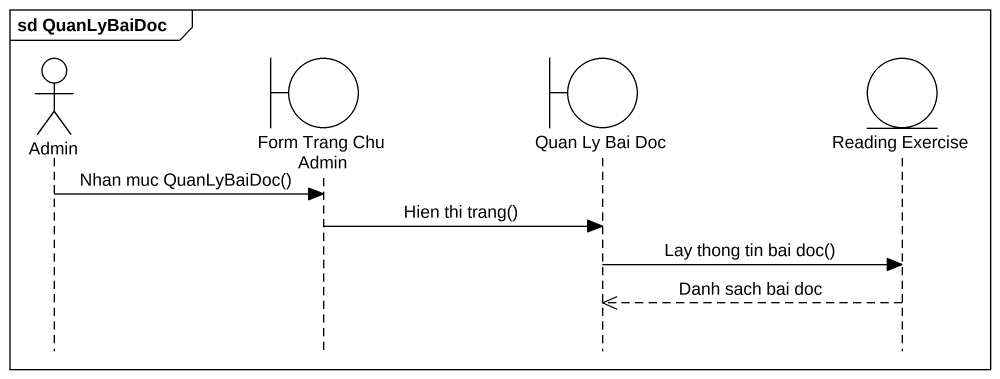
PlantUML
@startuml
mainframe sd QuanLyBaiDoc
hide footbox
actor Admin
boundary "Form Trang Chu Admin" as Form_Trang_Chu_Admin
boundary "Quan Ly Bai Doc" as Quan_Ly_Bai_Doc
entity "Reading Exercise" as Reading_Exercise

Admin -> Form_Trang_Chu_Admin : Nhan muc QuanLyBaiDoc()
Form_Trang_Chu_Admin -> Quan_Ly_Bai_Doc : Hien thi trang()
Quan_Ly_Bai_Doc -> Reading_Exercise : Lay thong tin bai doc()
Reading_Exercise -->> Quan_Ly_Bai_Doc : Danh sach bai doc
@enduml
